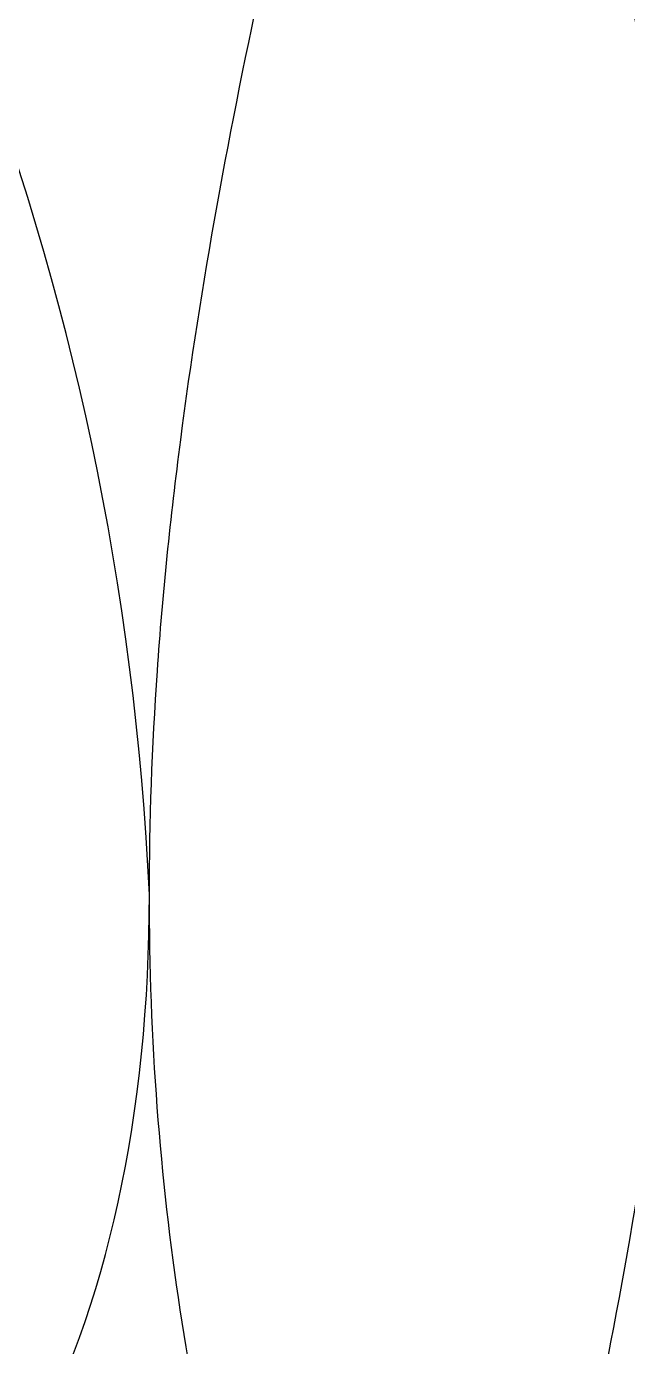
# Model space of a CAD drawing. Header units: inches. Extents: x 0.13 to 5.57, y 0.13 to 4.28.
# Drawn here: x 4.9065 to 5.0044, y 3.3061 to 3.521 of the extents above; entities that cross this region are included whole.
import ezdxf

# ---------------------------------------------------------------- set-up
doc = ezdxf.new("R2010")
doc.units = ezdxf.units.IN
doc.header["$LTSCALE"] = 0.51841
doc.header["$MEASUREMENT"] = 0
doc.linetypes.add('SLD-Solid', pattern=[0])

msp = doc.modelspace()

# ---------------------------------------------------------------- linework, layer by layer
at = {"color": 7, "linetype": 'SLD-Solid', "lineweight": 25, "flags": 128}
msp.add_lwpolyline([(4.821538591352774, 3.230318707089379), (4.824033528498303, 3.230568363444318), (4.826508064512371, 3.230869333341763), (4.828961729590709, 3.231221559640924), (4.831394057891511, 3.231624975469702), (4.833804587623872, 3.232079504237384), (4.836192861135468, 3.232585059649182), (4.838558424999441, 3.233141545722623), (4.840900830100483, 3.233748856805765), (4.843219631720105, 3.234406877597261), (4.84551438962107, 3.235115483168242), (4.847784668130971, 3.235874538986048), (4.850030036224949, 3.236683900939755), (4.852250067607525, 3.237543415367547), (4.854444340793532, 3.238452919085883), (4.856612439188143, 3.239412239420481), (4.858753951165953, 3.240421194239101), (4.860868470149138, 3.241479591986122), (4.862955594684643, 3.242587231718912), (4.865014928520396, 3.243743903145977), (4.867046080680546, 3.244949386666886), (4.869048665539687, 3.246203453413965), (4.871022302896069, 3.247505865295745), (4.87296661804379, 3.248856375042168), (4.874881241843927, 3.250254726251534), (4.876765810794623, 3.251700653439176), (4.8786199671001, 3.253193882087866), (4.880443358738588, 3.254734128699935), (4.882235639529157, 3.256321100851093), (4.883996469197446, 3.257954497245952), (4.885725513440256, 3.259634007775225), (4.887422443989034, 3.261359313574601), (4.889086938672182, 3.263130087085288), (4.890718681476232, 3.264945992116197), (4.89231736260584, 3.266806683907774), (4.893882678542602, 3.26871180919745), (4.895414332102682, 3.270661006286712), (4.896912032493228, 3.272653905109776), (4.898375495367586, 3.27469012730384), (4.89980444287928, 3.276769286280926), (4.90119860373477, 3.278890987301267), (4.90255771324495, 3.281054827548259), (4.903881513375406, 3.283260396204933), (4.905169752795405, 3.28550727453195), (4.906422186925607, 3.287795035947104), (4.907638577984509, 3.290123246106313), (4.908818695033577, 3.292491462986074), (4.909962314021101, 3.29489923696739), (4.911069217824727, 3.297346110921132), (4.912139196292681, 3.299831620294823), (4.91317204628367, 3.302355293200843), (4.91416757170544, 3.304916650506013), (4.915125583552019, 3.307515205922564), (4.916045899939587, 3.310150466100462), (4.916928346141018, 3.31282193072107), (4.91777275461905, 3.315529092592142), (4.91857896505809, 3.318271437744108), (4.919346824394649, 3.321048445527663), (4.920076186846415, 3.323859588712609), (4.920766913939912, 3.326704333587954), (4.921418874536804, 3.329582140063241), (4.922031944858788, 3.332492461771086), (4.922606008511092, 3.33543474617091), (4.923140956504574, 3.338408434653839), (4.923636687276416, 3.341412962648766), (4.924093106709407, 3.344447759729527), (4.924510128149804, 3.347512249723208), (4.924887672423797, 3.350605850819535), (4.925225667852527, 3.353727975681328), (4.925524050265706, 3.356878031556013), (4.925782763013789, 3.360055420388163), (4.92600175697874, 3.363259538933033), (4.926180990583352, 3.366489778871101), (4.926320429799135, 3.369745526923552), (4.926420048152792, 3.373026164968715), (4.926479826731229, 3.376331070159418), (4.926499754185152, 3.379659615041237)], dxfattribs=at)
at = {"color": 7, "linetype": 'SLD-Solid', "lineweight": 25}
msp.add_arc((4.471311344812611, 3.358676857057225), 0.455671772397325, 2.639287361211561, 39.77207237907385, dxfattribs=at)
for points, knots in [([(5.150117673233457, 3.516244067320209), (5.150938451353294, 3.516561577720574), (5.152765669544347, 3.517268420124597), (5.155534880922123, 3.518550701408128), (5.158436799768575, 3.520060828519089), (5.161227852385312, 3.52171006663125), (5.163887998011887, 3.523470343061168), (5.166420044535736, 3.525333307228225), (5.168869617224126, 3.527327925710726), (5.17123391477449, 3.529452005254617), (5.173510227324502, 3.531703141134324), (5.175715993502324, 3.534101052955219), (5.177846859875256, 3.53664864164219), (5.179898896898779, 3.539347427390893), (5.181851581639578, 3.542172620693512), (5.183719517664215, 3.545148241009473), (5.185497613589167, 3.548275971675145), (5.187152838820302, 3.551500837950858), (5.188674502548534, 3.554786569878782), (5.190068260236404, 3.558123949262571), (5.191360149785949, 3.561568173437279), (5.192548629278298, 3.565115231319541), (5.19363218328288, 3.568761033490292), (5.194618275289329, 3.572536142400752), (5.195502554513053, 3.57644171764066), (5.196281554872611, 3.580477838328183), (5.196946871947218, 3.584606724709739), (5.197502652298081, 3.588862681877925), (5.197944530234768, 3.593245229253021), (5.198263496431293, 3.597676558885189), (5.198462097391999, 3.602110619068811), (5.198547222577286, 3.60653967488992), (5.198522457368028, 3.611038524409719), (5.198387669288398, 3.615601905368532), (5.19814278343726, 3.620224514737489), (5.197784338630798, 3.624944263475753), (5.197308621873937, 3.629760530187904), (5.196713121041516, 3.634672012266503), (5.196002598159969, 3.639632248534604), (5.195170138963664, 3.644681889895516), (5.194212697277186, 3.649818410252934), (5.193146276060034, 3.654949899863503), (5.191986026106226, 3.660025479077691), (5.190739407401111, 3.665039844847902), (5.189387071203479, 3.67007893465588), (5.187930460102618, 3.675136925288486), (5.186371097715936, 3.680207994460852), (5.184695039457704, 3.685333173239417), (5.182899711254268, 3.69051018243862), (5.180983668715654, 3.695736373244723), (5.178964305313405, 3.700961826789154), (5.176824290966583, 3.706228878855645), (5.174561768576555, 3.711532934628605), (5.172215978457546, 3.716778393912929), (5.169813678331333, 3.72191573938327), (5.167362259456167, 3.726942831074514), (5.164821349437961, 3.73194685082521), (5.162193832082861, 3.736922087044149), (5.159482667163469, 3.741862857731692), (5.156664897962426, 3.746808638791208), (5.153739374917003, 3.75175574123531), (5.150705660873504, 3.756700323185535), (5.147591772284518, 3.761594592667958), (5.144371479648214, 3.766477533864888), (5.14104453464083, 3.771343139548014), (5.137669790745779, 3.776103327057003), (5.134282720802441, 3.780715587801064), (5.130889794049514, 3.785181169464847), (5.127433857476193, 3.789578550352639), (5.123918885814565, 3.793902755064396), (5.120348873881013, 3.798148837086481), (5.116694403948768, 3.802350243891676), (5.112955396303295, 3.806501989333356), (5.109132282162663, 3.810599363127991), (5.105261033648679, 3.814602394579427), (5.101309614917435, 3.818542415432729), (5.097279596090954, 3.822412795184631), (5.093242906533608, 3.826142941581391), (5.089239995541072, 3.829702299317071), (5.085275628933814, 3.833095330029293), (5.081281902953544, 3.836382719313203), (5.077263293420991, 3.839560703792577), (5.073224262127226, 3.842625560858401), (5.069131883027647, 3.84560071304531), (5.064987374593406, 3.848480582938731), (5.060792410751386, 3.851260384998147), (5.056586916829763, 3.85391250745409), (5.052336630129821, 3.856457072829536), (5.048044752581002, 3.85888756365387), (5.043788447797515, 3.861159002906617), (5.039608478197857, 3.863256171499146), (5.035507156693401, 3.865186122594324), (5.031413334540741, 3.86698481084838), (5.027331485033505, 3.868650116202164), (5.02326606874139, 3.870179986610149), (5.019184225733413, 3.871585097291148), (5.015088497608766, 3.872860004630204), (5.010981764535558, 3.874000466830846), (5.00690348579221, 3.874994396539185), (5.002820917448042, 3.875848355844647), (4.998738623567507, 3.876556720301047), (4.994730357562143, 3.877105265161538), (4.99083219184393, 3.877495615383296), (4.987043714922766, 3.877736625639584), (4.983298548428102, 3.877835422959355), (4.979600805040391, 3.877791855176337), (4.975954596533891, 3.877605861509076), (4.972330899246306, 3.877274197318234), (4.968733367646731, 3.876792202807044), (4.965165616864445, 3.876156565068683), (4.961662225109241, 3.875372114226977), (4.958195565375886, 3.874431041300078), (4.954770624921714, 3.873329023801312), (4.951449256097495, 3.872084117663163), (4.94825935942902, 3.870715048776549), (4.945198329792134, 3.869231380840973), (4.942211168202447, 3.867611407023421), (4.939303540258115, 3.865853351641189), (4.936516522163749, 3.864003538119731), (4.934742841685137, 3.862671297166215), (4.933878706943526, 3.862022231167005)], [0, 0, 0, 0, 0.006971757175491012, 0.01552054230828782, 0.02430122001996195, 0.03308189781888487, 0.04141203237062445, 0.0497485172990457, 0.05808819177809222, 0.06642786609764137, 0.0747643506578509, 0.08309448496392882, 0.09164583927875077, 0.1002006288940638, 0.108755419113736, 0.1173067742530151, 0.1260900975652216, 0.1348734208954735, 0.1432059832329981, 0.1515448975658186, 0.1598870031328179, 0.1682291095553403, 0.1765680258632002, 0.1849005895184215, 0.1934544362650815, 0.2020117191052134, 0.210569002225545, 0.2191228493544493, 0.2279087385402948, 0.2366946276599518, 0.2450295336677069, 0.2533707927413822, 0.2617152441923539, 0.2700596971899771, 0.2784009598342139, 0.2867358682241579, 0.2952921121391574, 0.3038517931891951, 0.3124114741486158, 0.3209677179399968, 0.3297560667010025, 0.3385444155954344, 0.3468816646765278, 0.3552252681577622, 0.3635720641639466, 0.3719188611257996, 0.380262466813267, 0.3885997173663034, 0.3971583568492141, 0.405720434799886, 0.4142825126755396, 0.4228411520561114, 0.4316319505423292, 0.4404227491878732, 0.448762535421661, 0.4571086784976069, 0.4654580146965707, 0.4738073511212135, 0.4821534947181563, 0.4904932812995402, 0.4990545344982625, 0.5076192274378813, 0.5161839211694362, 0.5247451754485053, 0.5335386603965526, 0.5423321454395507, 0.5506744346796053, 0.5590230835319296, 0.5673749265244189, 0.5757267692990342, 0.5840754176483801, 0.5924177065528603, 0.6009815378890723, 0.6095488095846511, 0.6181160819226519, 0.6266799141352456, 0.63547605226782, 0.6442721904271617, 0.6526169163235176, 0.660968003556934, 0.6693222865965933, 0.6776765703533134, 0.6860276592421181, 0.6943723862429075, 0.7029387202131067, 0.7115084953065973, 0.7200782707200889, 0.7286446051268279, 0.7374433201370134, 0.7462420350918999, 0.7545891153868927, 0.7629425581226227, 0.7712991979394491, 0.7796558392969941, 0.7880092855895887, 0.796356368257632, 0.8049251114793923, 0.8134972968353026, 0.8220694821479905, 0.8306382253107873, 0.8394394137189908, 0.848240602208395, 0.856590007191824, 0.8649457758454486, 0.8733047417519413, 0.8816637086961047, 0.8900194797452702, 0.8983688863269436, 0.9069400046032159, 0.9155145663143399, 0.9240891278656601, 0.9326602459239303, 0.9414638623173057, 0.950267478877983, 0.9586194121289501, 0.9669777113873868, 0.9753392084503397, 0.9837007058305103, 0.9920590058212677, 1, 1, 1, 1]), ([(4.931775110003472, 3.86130534018333), (4.932783537887476, 3.861659502064907), (4.934905687386665, 3.862404805196187), (4.938260799707484, 3.863367568597319), (4.941818854990558, 3.864229374209217), (4.945415849628958, 3.864924922219733), (4.949012435724648, 3.865459626345065), (4.952603254300326, 3.865841456208139), (4.956249774306402, 3.866080505264236), (4.959947982560224, 3.866176517173038), (4.963693758046717, 3.866129407225063), (4.967518112884158, 3.865937206547907), (4.971420557326684, 3.865595131294948), (4.975399845384271, 3.865099599903231), (4.979418354178114, 3.864454149989495), (4.983509014485298, 3.863652014087503), (4.987669890397553, 3.862688888400958), (4.991826057452094, 3.861580997075212), (4.995936676406323, 3.860346161451317), (4.999997615046872, 3.858994401396743), (5.004079390888298, 3.857505028211325), (5.008177363589025, 3.855879784024906), (5.012286856505173, 3.854120472935941), (5.016441302171656, 3.852211335066487), (5.020638700995701, 3.850148741742014), (5.024876918990726, 3.847930491175362), (5.029115755710508, 3.845576828648959), (5.033389816603434, 3.843067447931073), (5.037695750247359, 3.840400024439526), (5.041955358497662, 3.837621779901083), (5.046128537711295, 3.834765498089812), (5.050213451509196, 3.831840884080243), (5.054281825743055, 3.828799328655355), (5.058329008214486, 3.825644315413414), (5.062350375892805, 3.82237940430409), (5.066378084566111, 3.818976862732975), (5.070409311299866, 3.815434896276054), (5.07444138215464, 3.811753005375107), (5.078435560594376, 3.807965564560433), (5.082424036405848, 3.804040931231399), (5.086402264918556, 3.799978928807771), (5.0902975536278, 3.795852383550573), (5.094074821467733, 3.791705183605643), (5.097734811512064, 3.787545667189747), (5.101342754128545, 3.783303046474468), (5.104894649995282, 3.778982237183659), (5.108386559103912, 3.774588219520002), (5.111846106498018, 3.770084643310907), (5.115269683423112, 3.765471594837079), (5.118653926294717, 3.760750067514574), (5.121965920093414, 3.755964666657521), (5.125231865475866, 3.751076018728796), (5.12844656284043, 3.746086122560204), (5.131550716281816, 3.741084992475054), (5.134518404003112, 3.736122770624878), (5.137353105809781, 3.731205641899678), (5.140106302428289, 3.726248698330723), (5.14277506864642, 3.721257719388336), (5.145356526678984, 3.716238507868625), (5.147870749663316, 3.711150261101595), (5.150313608238288, 3.705994846522627), (5.152681332183225, 3.700774567084066), (5.1549504405535, 3.6955391620405), (5.157138321451779, 3.690246043251304), (5.159239597592647, 3.684899084669973), (5.161215119412881, 3.67959540632844), (5.163051404390328, 3.674385985951581), (5.164754131293455, 3.669274073904355), (5.166355309276334, 3.664170235899189), (5.167853262323463, 3.659080365426149), (5.169246347168939, 3.654010336287444), (5.170544766521529, 3.64891946083995), (5.171744242229972, 3.64381111033904), (5.172841196788671, 3.638688741245285), (5.173824251875131, 3.633601630718686), (5.174700163691277, 3.628508863743471), (5.175464491659406, 3.623416076899032), (5.176102570020895, 3.618416528805469), (5.176614132894692, 3.613555816161552), (5.177006232539488, 3.608833766873657), (5.177288077173773, 3.604166653307003), (5.177459400819205, 3.59955979748681), (5.177519971148413, 3.595018473348295), (5.177469062288148, 3.590506752305764), (5.177302752055525, 3.586029140201309), (5.177018301669881, 3.581590014260026), (5.176617762020923, 3.577232663549972), (5.176096939364946, 3.572922744509), (5.175452594094008, 3.56866686844953), (5.17469541557138, 3.564543357632787), (5.173838262103639, 3.560587215119469), (5.172888770789418, 3.556794876827555), (5.171832608392155, 3.553098004274746), (5.170670979116091, 3.549500768819801), (5.169405163053098, 3.546007299957654), (5.168023630677426, 3.54259049470817), (5.166523764494364, 3.539255811962605), (5.164904157168186, 3.53600817344797), (5.163179540891292, 3.532879679415646), (5.16133509101397, 3.529846315882057), (5.1593689513642, 3.526914800712855), (5.157315860420899, 3.524139676661554), (5.155200086803628, 3.521541229262088), (5.153029005906618, 3.519113022854904), (5.150766958419229, 3.516809769741265), (5.148416022826106, 3.51463515575907), (5.145981245637913, 3.512587909812087), (5.143433448395253, 3.510667559056512), (5.141484997646461, 3.509301972028385), (5.140351964924026, 3.508617237490665), (5.140140187366447, 3.508489252300902)], [0, 0, 0, 0, 0.008532234918889832, 0.01795535243250231, 0.02763436957730003, 0.03731338651903651, 0.04648983906200268, 0.05567329383796985, 0.06486026501495588, 0.07404723533601994, 0.08323068813602608, 0.09240713936067979, 0.1018275554450698, 0.1112517609700178, 0.1206759663582026, 0.1300963822560222, 0.1397726362066128, 0.1494488899892038, 0.1586225326220931, 0.167803174532739, 0.176987332069945, 0.1861714896018254, 0.1953521315001766, 0.2045257741248631, 0.2139432918377989, 0.2233645977436174, 0.2327859026948763, 0.2422034191056161, 0.2518766908016172, 0.2615499624159383, 0.2707209027290089, 0.2798988395236918, 0.2890802906161239, 0.2982617417941715, 0.3074396787865041, 0.3166106192314418, 0.3260253535484407, 0.3354438754543743, 0.3448623967172249, 0.3542771301569396, 0.363947535336381, 0.3736179405174122, 0.3827862667257507, 0.3919615878055694, 0.4011404214149173, 0.4103192539633178, 0.4194945725938587, 0.4286628971680996, 0.4380749492575158, 0.447490788069234, 0.4569066266632283, 0.4663186784556287, 0.4759863226987852, 0.4856539670072173, 0.4948197421382548, 0.5039925110511835, 0.5131687913985301, 0.5223450700093554, 0.5315178349133928, 0.540683607369797, 0.5500930525786287, 0.5595062833005904, 0.5689195141785856, 0.5783289596002759, 0.5879939319688045, 0.5976589041665437, 0.6068220662303735, 0.615992220426658, 0.6251658858769887, 0.6343395503822529, 0.6435097023967794, 0.652672863004994, 0.6620796361809718, 0.6714901933561965, 0.680900750487026, 0.6903075236024404, 0.6999697643914623, 0.7096320050045032, 0.7187923548282734, 0.7279596938970518, 0.7371305434864952, 0.7463013929915604, 0.7554687318655453, 0.7646290815593542, 0.7740329545990744, 0.7834406103160327, 0.7928482651144211, 0.8022521369010418, 0.8119113941951743, 0.8215706513989379, 0.8307282886969044, 0.8398929123476239, 0.849061045269623, 0.85822917834891, 0.8673938023627403, 0.8765514399029655, 0.8859525182678689, 0.8953573786904583, 0.9047622384284457, 0.9141633158594252, 0.9238196952871919, 0.9334760747087838, 0.9426310903252246, 0.9517930905912797, 0.9609585983530821, 0.970124105175998, 0.9792861032745623, 0.9884411174449069, 0.9978395046609118, 1, 1, 1, 1]), ([(5.136360362475868, 3.506119040817845), (5.136831985393905, 3.506407616834299), (5.138222199581431, 3.507258259279588), (5.140438796211213, 3.508824586659316), (5.143036524342907, 3.510824608844361), (5.14556063264466, 3.512992696592597), (5.147970022874296, 3.515281732442236), (5.15024422676957, 3.517665791825049), (5.15238788990542, 3.520134319833895), (5.154439796316097, 3.522727403322352), (5.15639759383468, 3.525441969554537), (5.158258976251865, 3.528274954032928), (5.160037746369613, 3.531250544346206), (5.161729869101286, 3.534371283211953), (5.16333193024164, 3.537638426386096), (5.16482752560205, 3.541021599212314), (5.166227566395675, 3.544549284719505), (5.167526985440981, 3.548222262016313), (5.168701089066694, 3.551975529401195), (5.169743694996462, 3.555768103950726), (5.170661026577648, 3.559591156626435), (5.171471225891987, 3.563508649295687), (5.172173423184481, 3.567516113736373), (5.172766807729943, 3.571609029618367), (5.173254960019189, 3.575821496214711), (5.173633885857139, 3.580154134017328), (5.173900252778028, 3.584606383113301), (5.174050364261578, 3.589136259222513), (5.174084026020149, 3.593781067302851), (5.173997071399715, 3.598539382043933), (5.173789804390742, 3.60332639158963), (5.173469760907141, 3.608093360116921), (5.173044430014007, 3.612833505838351), (5.172508740056883, 3.617627402672913), (5.171863296347356, 3.622469557150938), (5.171108736127915, 3.627354427421699), (5.170237706501208, 3.632321992918664), (5.169246710320954, 3.637370882902295), (5.168133176804564, 3.642498979047008), (5.166906747053915, 3.647657543773456), (5.165556205407646, 3.652888555671073), (5.164078788656528, 3.658188566551929), (5.162499931526987, 3.663462580369908), (5.160840090729006, 3.668659619565491), (5.159107023670646, 3.673775616132523), (5.15727275258621, 3.678898543796226), (5.155339233920064, 3.684022466714783), (5.153308459780465, 3.689141432289864), (5.151162728318016, 3.694296645647459), (5.148899661552377, 3.699485047393653), (5.146518021584782, 3.704703380282992), (5.14403974178724, 3.709901663007357), (5.141443748376529, 3.715121759821097), (5.138728990766044, 3.720358583392525), (5.135943492286921, 3.725517840509935), (5.133117968561959, 3.730551823008403), (5.130259320394335, 3.735459483185188), (5.127319818859255, 3.740326303115703), (5.124302662641524, 3.745146646902665), (5.121211114740165, 3.749914913673979), (5.118019156203489, 3.754668919604182), (5.114725857803493, 3.759404299266642), (5.111331376995826, 3.764116968349992), (5.107867592025414, 3.768761407663278), (5.104305854406689, 3.773374587474669), (5.100646834690874, 3.777950281442671), (5.096955289594121, 3.782405315423519), (5.093268949661197, 3.786700778122813), (5.089593569182002, 3.790839071342777), (5.085866802261807, 3.794893330401032), (5.082092829568973, 3.79885891559766), (5.078275887937891, 3.802731250524225), (5.074384509368127, 3.806540466555484), (5.070419468112107, 3.810281467952832), (5.066382113961896, 3.813949682864596), (5.062310507910757, 3.817509078280279), (5.058171258081631, 3.820987322142461), (5.053966457575138, 3.824377620163276), (5.049771080901933, 3.827617744209939), (5.045626064677581, 3.830682238423895), (5.041535270229026, 3.833576618949625), (5.037428534322959, 3.83635332531456), (5.033310556100214, 3.839009237065744), (5.029186049153746, 3.841541302125088), (5.025021638317899, 3.843968560250418), (5.020819327534959, 3.84628552337437), (5.016581196282824, 3.848487470662931), (5.012347520057939, 3.85055212095189), (5.008083823963645, 3.852494664552198), (5.003793666650513, 3.854308675164528), (4.999554160640047, 3.855960085482481), (4.995405040262021, 3.857439885041089), (4.99134784660357, 3.858756085500406), (4.987312089246934, 3.859934286200758), (4.983302339585928, 3.860973170005331), (4.97932312893174, 3.861871480465697), (4.975342687804377, 3.862634860196586), (4.971363913044946, 3.863257994889049), (4.967389590136156, 3.863736680198742), (4.963457945071363, 3.864065068079992), (4.959537414883638, 3.864244207367196), (4.95563267645517, 3.864268808740076), (4.951814421672698, 3.864136839890242), (4.948116714755304, 3.863857004761907), (4.94453879393744, 3.863438131824492), (4.941016287425, 3.862878507968605), (4.937557596603486, 3.862169037120924), (4.934734003711221, 3.861487592496823), (4.933089426608199, 3.860989251024863), (4.932552458336824, 3.860826538338264)], [0, 0, 0, 0, 0.004878493856933466, 0.01438045335432312, 0.02387859698072276, 0.03363438769121622, 0.04339017860460631, 0.05264538598290748, 0.06190764768730526, 0.07117345312349443, 0.08043925910725513, 0.08970152207576303, 0.0989567302974465, 0.1084577104182711, 0.1179625078465241, 0.1274673058643775, 0.1369682867895259, 0.1467269891257449, 0.1564856915923054, 0.1657436861518962, 0.1750087381792328, 0.1842773348229534, 0.1935459311962767, 0.2028109825993812, 0.2120689767425001, 0.2215728291615931, 0.23108049975779, 0.2405881711919311, 0.2500920247541342, 0.2598536815582314, 0.2696153384197613, 0.2788760535039734, 0.2881438283756754, 0.2974151495426642, 0.3066864710430944, 0.3159542466845711, 0.3252149622823575, 0.334721612355263, 0.3442320813508906, 0.3537425508294365, 0.3632492015611314, 0.3730137396767612, 0.3827782777654947, 0.3920416284156891, 0.4013120402355165, 0.4105860000775862, 0.4198599614419709, 0.4291303767761775, 0.4383937297710775, 0.4479030803302989, 0.4574162508297542, 0.4669294214314543, 0.476438772130156, 0.4862060863963034, 0.4959734005861614, 0.5052392954834991, 0.5145122526931919, 0.5237887584041828, 0.5330652655332382, 0.5423382260166396, 0.5516041230981132, 0.5611160709386924, 0.5706318400381363, 0.5801476088261189, 0.5896595562418074, 0.5994295268340226, 0.6091994976383903, 0.6184681246056843, 0.6277438160558887, 0.6370230564221953, 0.64630229743237, 0.6555779903689923, 0.6648466183279871, 0.6743613731946032, 0.6838799508799691, 0.693398529030941, 0.7029132845327296, 0.712686135165662, 0.7224589859374385, 0.7317304067171507, 0.7410088950848127, 0.7502909331973318, 0.7595729710933959, 0.7688514589613555, 0.778122879407679, 0.787640513687618, 0.7971619717514776, 0.8066834306969058, 0.8162010661794666, 0.8259768781866078, 0.835752690260177, 0.8450268405444403, 0.8543080608940522, 0.8635928325803518, 0.8728776044585925, 0.882158825251315, 0.8914329758312107, 0.9009534180405898, 0.9104776847456004, 0.9200019519760846, 0.9295223949023064, 0.9393010986610267, 0.9490798024036701, 0.9583565991531696, 0.9676404674231678, 0.9769278888228292, 0.9862153116406026, 0.9954991831844188, 1, 1, 1, 1]), ([(4.946252232638441, 3.851945350458421), (4.946700299466191, 3.851901021258234), (4.948436857697333, 3.851729215999069), (4.951505649338891, 3.851277005366296), (4.955453591207624, 3.850594894379403), (4.959439416398345, 3.849759859208113), (4.963454810349114, 3.848786200131195), (4.967496265144538, 3.847671440787463), (4.971596467727775, 3.846405868817552), (4.975754448302532, 3.844985291195155), (4.979968755553489, 3.843407205448163), (4.984199321279215, 3.841685520144792), (4.9884807584761, 3.839804928472279), (4.992810070458238, 3.837762194157717), (4.997108688501545, 3.835593010531847), (5.001335066707283, 3.833324623303231), (5.005486391937578, 3.830967026675782), (5.009635460408924, 3.828481898571258), (5.013777696687845, 3.825872190851616), (5.017908550904852, 3.823140939985426), (5.022061457182368, 3.820264724460057), (5.026234059051374, 3.817241099503944), (5.030423680702959, 3.814068784406592), (5.034590097234561, 3.810777108753981), (5.038766880335892, 3.807338212813144), (5.042949684682766, 3.803750953893196), (5.047062021801898, 3.800079231121452), (5.051066295918611, 3.79636345070468), (5.054962633568189, 3.792612886378796), (5.058820061876625, 3.788764207948696), (5.062634375385208, 3.784821935132211), (5.066401372508865, 3.780790631397625), (5.070151162617321, 3.776636759667354), (5.073880268661624, 3.772359595346177), (5.077585126947003, 3.767959310870681), (5.081229771955129, 3.763477244100359), (5.084843047531487, 3.758876187982001), (5.088419783712803, 3.754157234853514), (5.091894613128356, 3.749405578996068), (5.095238045418628, 3.744670192859742), (5.098452625173274, 3.739958287726593), (5.101596106182623, 3.735188784448142), (5.104665007910289, 3.730367185638378), (5.107655861572196, 3.72549900846971), (5.110592088515811, 3.720544412010927), (5.113469329370017, 3.71550436921443), (5.116283729348705, 3.710380598192148), (5.119007816233971, 3.705221882790095), (5.121662809256091, 3.699986090484467), (5.124243632586504, 3.694676636017659), (5.126702731740946, 3.689389945500874), (5.129021494694105, 3.684177686611356), (5.131204685515098, 3.679044241124829), (5.133292460471317, 3.673900085178424), (5.135282449396622, 3.668751073852495), (5.137172324012442, 3.663603061173263), (5.13897619331617, 3.658414405119879), (5.140689645782945, 3.65318787369024), (5.142309283851242, 3.647926739343888), (5.143818964096602, 3.642681566622124), (5.145230062971364, 3.637410166816812), (5.146537865241092, 3.632117701206064), (5.147717559006016, 3.626900635853386), (5.148763330743749, 3.621807388760641), (5.149681606800516, 3.616839006464491), (5.150490806876311, 3.611907898380161), (5.151190042657855, 3.607019678032356), (5.15177851352109, 3.602179955954605), (5.152259644044091, 3.597350116268971), (5.152629673061979, 3.592534544280304), (5.152885900421122, 3.587737609523223), (5.153024980655051, 3.583005736923089), (5.153047030200582, 3.578301345811167), (5.152948145134292, 3.573630705415693), (5.152728947172873, 3.569079401920266), (5.152396927418252, 3.564687057298156), (5.151959574413817, 3.560451349688824), (5.151411830187545, 3.556296684129578), (5.150754487316865, 3.552227865284844), (5.149988426004404, 3.548249670065803), (5.149106318407345, 3.544331058205952), (5.148105203511306, 3.54047736115866), (5.146983006918933, 3.536693299386753), (5.145749527714528, 3.53301594030665), (5.1443937459191, 3.529416529705155), (5.142912848661548, 3.525901989662883), (5.141333150134269, 3.522536296418766), (5.139672347164978, 3.519349176701757), (5.137959708191512, 3.516344840773422), (5.136739501904958, 3.514446562345375), (5.136135672717034, 3.513507183541733)], [0, 0, 0, 0, 0.003916540949301024, 0.01517921212168727, 0.02645047558723366, 0.03772605450489047, 0.04900163303895858, 0.06027289561896131, 0.0715355662005348, 0.08309763453736159, 0.09466435448528397, 0.1062310738550942, 0.1177931414032691, 0.1296691894868568, 0.1415452376080494, 0.1528047513818817, 0.1640728558543371, 0.1753452737917564, 0.1866176899092432, 0.1978857901802462, 0.2091453011509732, 0.2207041352016215, 0.232267619638026, 0.2438311040055259, 0.2553899379621758, 0.2672626613090344, 0.2791353847354814, 0.290391802506706, 0.3016568096086266, 0.3129261294949595, 0.3241954475650078, 0.3354604504738972, 0.3467168654476347, 0.3582725409112564, 0.369832865124446, 0.3813931896632043, 0.3929488655709619, 0.4048183605260505, 0.4166878552095629, 0.4279409379454723, 0.4392026072809937, 0.4504685889325897, 0.4617345698643946, 0.4729962375382235, 0.4842493191654926, 0.4958015689851911, 0.5073584656470002, 0.5189153617752963, 0.5304676108671846, 0.542333592138896, 0.554199573235778, 0.5654492612023002, 0.5767075319887511, 0.587970114021383, 0.5992326963208892, 0.6104909677234398, 0.6217406561010085, 0.6332894042843765, 0.6448427981212358, 0.6563961908210232, 0.6679449374532151, 0.6798073147958872, 0.6916696920705728, 0.702916116196697, 0.7141711201933544, 0.7254304335191684, 0.736689746599859, 0.7479447500306307, 0.7591911737792099, 0.7707365634405693, 0.7822865979745975, 0.7938366318782798, 0.8053820206797309, 0.8172409383627819, 0.829099856074902, 0.8403431145670388, 0.8515949512551182, 0.862851095222418, 0.8741072374858189, 0.8853590702403185, 0.896602326108068, 0.9081444717261244, 0.9196912610337714, 0.9312380502243143, 0.942780195682619, 0.9546357773216061, 0.9664913590549638, 0.9777315202752621, 0.9889802583574269, 1, 1, 1, 1]), ([(5.135964013650383, 3.516791684932473), (5.136138053369521, 3.517097300054738), (5.136887005870881, 3.518412466566189), (5.138110040548495, 3.520853489047508), (5.139629299870174, 3.524113251460914), (5.141038116929646, 3.527489389834772), (5.1423557506529, 3.53099952448952), (5.143575358859092, 3.534648229470582), (5.144694310059041, 3.538435389935398), (5.145700852227811, 3.542325951782677), (5.146602074199902, 3.546352414635749), (5.147393538332259, 3.550514990765375), (5.148059713079592, 3.554739774471396), (5.148599263348497, 3.558981802564947), (5.149018823733757, 3.563232738070546), (5.149327901172877, 3.567564165483434), (5.149526063681449, 3.57197106248669), (5.149612963805603, 3.576448377514934), (5.149587865180139, 3.581033012744726), (5.14944707871934, 3.585724954009944), (5.149187955527162, 3.590523321892019), (5.14881191048691, 3.595382759910736), (5.148314741528625, 3.600343240532006), (5.147692695141425, 3.60540249959039), (5.146955397587919, 3.610469973730144), (5.146115121595617, 3.615494890096505), (5.145179475236599, 3.620471304734114), (5.144134658199841, 3.625484276664976), (5.142981873114317, 3.630528079262092), (5.141722405515104, 3.635596980421261), (5.140344790047211, 3.640732201045636), (5.138846301150327, 3.645931954533143), (5.137224993710725, 3.651193746011313), (5.135495163194311, 3.65646726091637), (5.13364146983672, 3.661795158328813), (5.131661553959826, 3.667173162011902), (5.129589797364607, 3.67250462297725), (5.127450791861144, 3.677738726219145), (5.125252275786165, 3.682872595859289), (5.122958358350564, 3.687995028242497), (5.120571691025234, 3.693100203087047), (5.118094957814899, 3.698182293870365), (5.115507164632845, 3.703282142914782), (5.112806436105022, 3.708396121414521), (5.109991668621957, 3.713520352182273), (5.107088902789926, 3.718605530789799), (5.104073555270513, 3.723692312569871), (5.100945069270075, 3.728774981084627), (5.097758773822962, 3.733761709900679), (5.094549041530174, 3.738607506130712), (5.091322789387461, 3.743312835978402), (5.088025691402402, 3.747960001780291), (5.084661418150988, 3.752543663804369), (5.081233650152616, 3.757058496630161), (5.077713868618243, 3.761540134293596), (5.074101533245103, 3.765983693776638), (5.070396937661219, 3.770384626297769), (5.066634947678744, 3.774700199153763), (5.062784439953615, 3.778964440283343), (5.058846700465746, 3.783170818505245), (5.054892087136927, 3.787242867109705), (5.050960702088165, 3.791146372638023), (5.047057620037544, 3.794884949137613), (5.043116098929001, 3.798525072053196), (5.039140446653473, 3.802062508902264), (5.035134991363495, 3.805493081312489), (5.031066816197679, 3.808843147396243), (5.026936910260098, 3.812107202152313), (5.022747018218999, 3.815280581965699), (5.018537004123837, 3.818332005260569), (5.014272585400499, 3.821284950329346), (5.009956856056095, 3.824132865945209), (5.005667164298861, 3.826823235789648), (5.001444482472338, 3.829336300921324), (4.997291630172619, 3.831678521196454), (4.993136909833319, 3.833892974647204), (4.988984931343408, 3.835977103557625), (4.984840328177049, 3.837928436151528), (4.980669546151611, 3.839761104973418), (4.976475083375265, 3.84146967464873), (4.97225979064712, 3.843049699013648), (4.96806393477278, 3.844485178361935), (4.963854083585876, 3.845785124358373), (4.959633198952075, 3.846947888786117), (4.95548104596201, 3.847934199215788), (4.952477058674565, 3.848576063659458), (4.95089234547403, 3.848842331007694), (4.950621546372259, 3.848887831328325)], [0, 0, 0, 0, 0.00356038584274651, 0.01532155933099072, 0.02708273493359697, 0.03883941390221742, 0.05058713699050266, 0.06264682200188226, 0.0747113516160955, 0.08677588099720174, 0.09883556569058045, 0.1112223921605897, 0.1236092188964232, 0.1353602571665562, 0.1471202518057804, 0.1588847460747277, 0.170649241512754, 0.1824092388508848, 0.1941602789216603, 0.2062233614149029, 0.2182912904332125, 0.230359219549284, 0.2424223021758919, 0.2548126057612501, 0.2672029095544989, 0.278957494746352, 0.2907210399144539, 0.3024890856212677, 0.3142571314435103, 0.3260206768780884, 0.3377752622477276, 0.3498420002826801, 0.3619135864737502, 0.3739851738601454, 0.3860519135257417, 0.3984459755000537, 0.4108400375915183, 0.42259810066769, 0.4343651274245973, 0.4461366563242082, 0.4579081850336319, 0.4696752113514773, 0.4814332741347181, 0.4935035933291179, 0.5055787614968266, 0.5176539304885417, 0.5297242508070382, 0.5421219992069113, 0.554519747625531, 0.5662811910220649, 0.5780516002893293, 0.5898265140635421, 0.6016014291201484, 0.6133718413479142, 0.6251332867196203, 0.6372070755487649, 0.6492857144718648, 0.6613643537595656, 0.673438143086093, 0.6858394630779302, 0.6982407829683072, 0.7100054869934392, 0.7217791583515109, 0.7335573357234969, 0.7453355152597665, 0.7571091916142495, 0.7688738989728618, 0.7809510219717865, 0.7930329965380162, 0.8051149709405543, 0.8171920937161733, 0.8295968336322739, 0.8420015737644804, 0.8537695588384205, 0.8655465131727872, 0.8773279737136156, 0.8891094355403172, 0.9008863928432189, 0.912654379897691, 0.9247348586041141, 0.9368201907615346, 0.948905522868355, 0.9609860015057499, 0.9733941735335143, 0.9858023457802575, 0.99757387519164, 1, 1, 1, 1]), ([(5.014888101833471, 3.430685122030156), (5.014888101833471, 3.442522058367385), (5.014452305946747, 3.454147459529789), (5.012719477269508, 3.476980217755153), (5.011434636013465, 3.488039833896535), (5.006506852044887, 3.520245356045048), (5.001796262253243, 3.540451271113202), (4.996138595955093, 3.559817061013026)], [0, 0, 0, 0, 0.25, 0.25, 0.5, 0.5, 1, 1, 1, 1]), ([(4.926499754185152, 3.379659615041237), (4.926499754185152, 3.391496551378466), (4.926935550071875, 3.403625111761637), (4.928668378749114, 3.428458551392038), (4.929953220005157, 3.441001613671609), (4.934881003973736, 3.478896634085867), (4.93959159376538, 3.504541280360803), (4.94524926006353, 3.530439272726633)], [0, 0, 0, 0, 0.2499999999999999, 0.2499999999999999, 0.4999999999999998, 0.4999999999999998, 1, 1, 1, 1]), ([(4.996138595955093, 3.279905464344759), (5.001831119123531, 3.305963014187654), (5.006602487030738, 3.332028484684427), (5.013126559478736, 3.382512668598994), (5.014888101833471, 3.407026421343755), (5.014888101833471, 3.430685122030156)], [0, 0, 0, 0, 0.5, 0.5, 1, 1, 1, 1]), ([(4.94524926006353, 3.250527676058367), (4.939556736895092, 3.270012778549458), (4.934785368987884, 3.29056934492089), (4.928261296539887, 3.333520995121487), (4.926499754185152, 3.356000914354836), (4.926499754185152, 3.379659615041237)], [0, 0, 0, 0, 0.5, 0.5, 1, 1, 1, 1])]:
    msp.add_open_spline(points, degree=3, knots=knots, dxfattribs=at)

doc.saveas('drawing.dxf')
